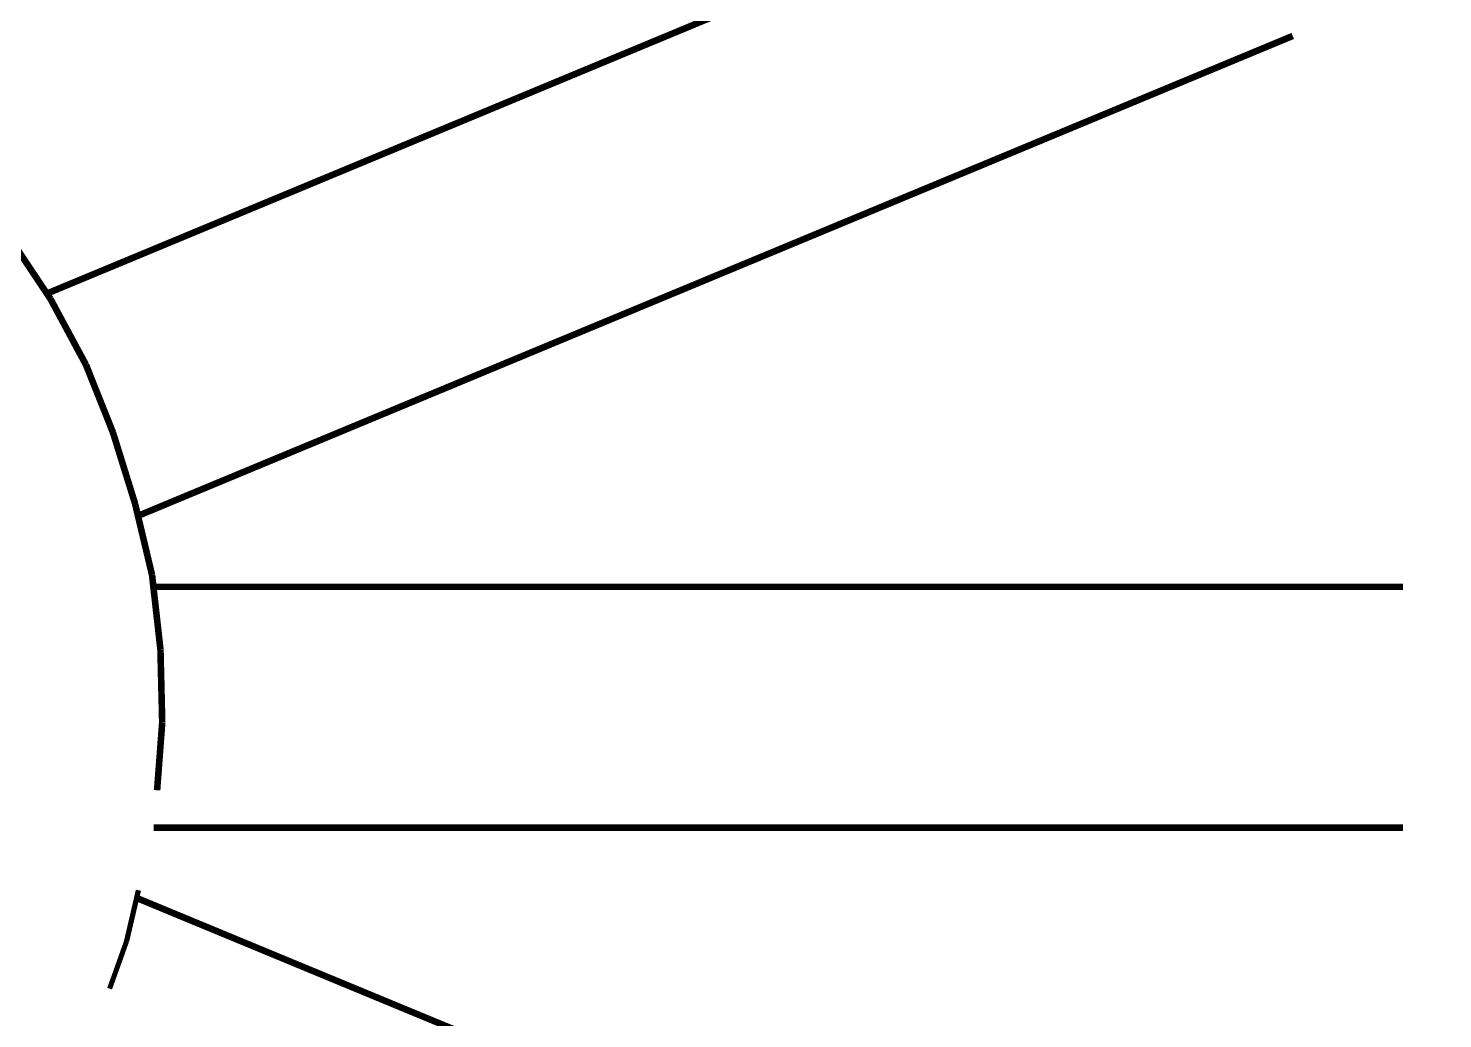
# Model space of a CAD drawing. Extents: x 0 to 595, y -1 to 841.
# Drawn here: x 400.94 to 418.61, y 347.85 to 360.23 of the extents above; entities that cross this region are included whole.
import ezdxf

# ---------------------------------------------------------------- set-up
doc = ezdxf.new("R2010")
doc.units = 0
doc.header["$MEASUREMENT"] = 0
doc.header["$XCLIPFRAME"] = 2
doc.linetypes.add('atContinuous2', pattern=[0])
doc.layers.add('at_Entity', color=7, linetype='Continuous')
picture_1 = doc.add_image_def('image1.jpg', size_in_pixel=(1446, 2048))

msp = doc.modelspace()

# ---------------------------------------------------------------- linework, layer by layer
at = {"layer": 'at_Entity', "color": 7}
for points in [[(401.17, 356.911, 0.0822, 0.0822, 0), (415.594, 362.905, 0.0822, 0.0822, 0)], [(402.314, 354.136, 0.0822, 0.0822, 0), (416.738, 360.13, 0.0822, 0.0822, 0)], [(400.704, 357.61, 0.0822, 0.0822, 0), (401.213, 356.847, 0.0822, 0.0822, 0)], [(401.213, 356.847, 0.0822, 0.0822, 0), (401.658, 356.021, 0.0822, 0.0822, 0)], [(401.658, 356.021, 0.0822, 0.0822, 0), (401.996, 355.174, 0.0822, 0.0822, 0)], [(401.996, 355.174, 0.0822, 0.0822, 0), (402.272, 354.285, 0.0822, 0.0822, 0)], [(402.272, 354.285, 0.0822, 0.0822, 0), (402.484, 353.395, 0.0822, 0.0822, 0)], [(402.484, 353.395, 0.0822, 0.0822, 0), (402.589, 352.463, 0.0822, 0.0822, 0)], [(402.505, 353.247, 0.0822, 0.0822, 0), (418.114, 353.247, 0.0822, 0.0822, 0)], [(402.589, 352.463, 0.0822, 0.0822, 0), (402.611, 351.552, 0.0822, 0.0822, 0)], [(402.611, 351.552, 0.0822, 0.0822, 0), (402.547, 350.705, 0.0822, 0.0822, 0)], [(402.505, 350.239, 0.0822, 0.0822, 0), (418.114, 350.239, 0.0822, 0.0822, 0)], [(402.314, 349.456, 0.0652, 0.0652, 0), (402.166, 348.82, 0.0652, 0.0652, 0)], [(402.314, 349.35, 0.0822, 0.0822, 0), (416.738, 343.377, 0.0822, 0.0822, 0)], [(402.166, 348.82, 0.063, 0.063, 0), (401.954, 348.227, 0.063, 0.063, 0)]]:
    msp.add_lwpolyline(points, format="xyseb", dxfattribs=at)
at = {"layer": 'at_Entity', "color": 7, "linetype": 'atContinuous2'}
msp.add_circle((391.384, 351.921), 81.838, dxfattribs=at)
for centre, radius, start, end in [((392.646, 351.78), 83.031, 359.97459, 90.0226), ((392.537, 351.829), 83.144, 270.03791, 359.94082)]:
    msp.add_arc(centre, radius, start, end, dxfattribs=at)

# ---------------------------------------------------------------- pictures from other files: only their frames are drawn
image = msp.add_image(picture_1, insert=(0, 0.007), size_in_units=(594.459, 841.545))
image.set_boundary_path([(0.0258, 2047.9834), (1446.026, 2047.9834), (1446.026, -0.0166), (0.0258, -0.0166), (0.0258, 2047.9834)])

doc.saveas('drawing.dxf')
